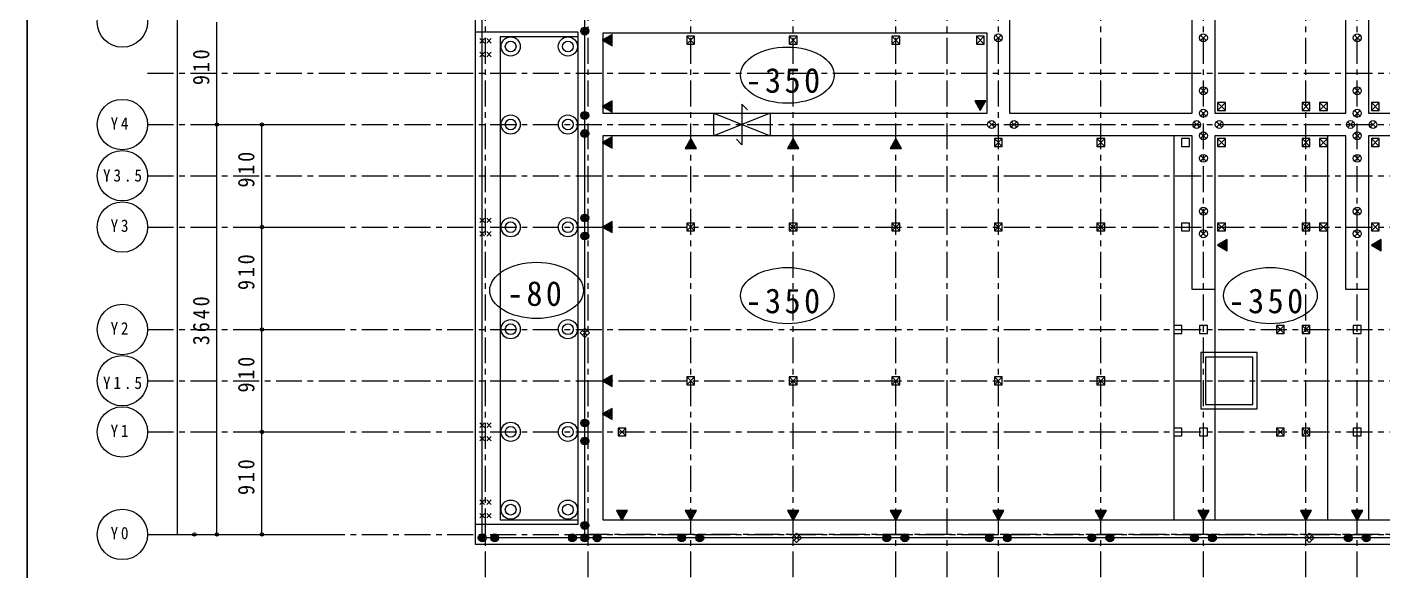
# Model space of a CAD drawing. Units: millimetres at full size, sheet at 1:50. Extents: x -17704 to 55037, y -1981 to 18549.
# Drawn here: x -17704 to -5672, y 6103 to 10931 of the extents above; entities that cross this region are included whole.
import ezdxf

# ---------------------------------------------------------------- set-up
doc = ezdxf.new("R2010")
doc.units = ezdxf.units.MM
doc.header["$LTSCALE"] = 50
doc.linetypes.add('USER2', pattern=[7.6, 4.6, -1, 1, -1])
for name, color, linetype, lineweight in [('0-1_画層21', 30, 'Continuous', 18), ('3-0', 7, 'Continuous', 5), ('3-5', 6, 'Continuous', 15), ('8-0', 9, 'Continuous', 18)]:
    doc.layers.add(name, color=color, linetype=linetype, lineweight=lineweight)
doc.layers.add('5-0', color=7, linetype='Continuous')
doc.styles.add('ＭＳ ゴシック', font='')
doc.styles.get('ＭＳ ゴシック').set_extended_font_data('MS Gothic')

msp = doc.modelspace()

# ---------------------------------------------------------------- linework, layer by layer
at = {"layer": '0-1_画層21'}
for p, q in [((-12754.83, 6396.24), (-12754.83, 14646.23)), ((-8984.83, 14486.23), (-8984.83, 10166.24)), ((-7364.84, 10166.24), (-7364.84, 11986.23)), ((-7164.84, 11986.23), (-7164.84, 10166.24)), ((-5999.84, 10166.24), (-5999.84, 11531.23)), ((-5799.84, 11531.23), (-5799.84, 10166.24)), ((-13724.83, 10886.24), (-13724.83, 11066.24)), ((-13724.83, 6516.24), (-13724.83, 10886.24)), ((-12814.83, 10886.24), (-13724.83, 10886.24)), ((-13504.83, 10846.24), (-13504.83, 6556.24)), ((-12814.83, 10846.24), (-13504.83, 10846.24)), ((-12814.83, 6516.24), (-12814.83, 10886.24)), ((-9184.83, 10876.24), (-12594.83, 10876.24)), ((-11109.83, 10166.24), (-11609.84, 9966.23)), ((-11109.83, 10166.24), (-11109.83, 9966.24)), ((-8984.83, 10166.24), (-7364.84, 10166.24)), ((-7164.84, 10166.24), (-5999.84, 10166.24)), ((-5799.84, 10166.24), (-4209.84, 10166.24)), ((-12594.83, 9966.24), (-12594.83, 6556.24)), ((-7364.84, 9966.24), (-12594.83, 9966.24)), ((-7524.84, 8601.24), (-7524.84, 9966.24)), ((-7364.84, 8601.24), (-7364.84, 9966.24)), ((-7164.84, 9966.24), (-7164.84, 8601.24)), ((-5999.84, 9966.24), (-7164.84, 9966.24)), ((-6159.84, 8601.24), (-6159.84, 9966.24)), ((-5999.84, 8601.24), (-5999.84, 9966.24)), ((-5799.84, 9966.24), (-5799.84, 8601.24)), ((-4209.84, 9966.24), (-5799.84, 9966.24)), ((-7524.84, 6556.24), (-7524.84, 8701.24)), ((-6159.84, 6556.24), (-6159.84, 8701.24)), ((-7164.84, 8601.24), (-7364.84, 8601.24)), ((-7164.84, 8601.24), (-7164.84, 6556.24)), ((-5799.84, 8601.24), (-5999.84, 8601.24)), ((-5799.84, 8601.24), (-5799.84, 6556.24)), ((-13504.83, 6556.24), (-12814.83, 6556.24)), ((-12594.83, 6556.24), (-2814.84, 6556.24)), ((-12594.83, 6336.24), (-13724.83, 6336.24)), ((6930.14, 6336.24), (-12814.83, 6336.24))]:
    msp.add_line(p, q, dxfattribs=at)
for points in [[(-12594.83, 10166.24), (-9184.83, 10166.24), (-9184.83, 10876.24)], [(-11609.83, 9966.24), (-11609.83, 10166.24), (-11109.83, 9966.23)], [(-13724.83, 6336.24), (-13724.83, 6516.24), (-12814.83, 6516.24)]]:
    msp.add_lwpolyline(points, dxfattribs=at)
at = {"layer": '3-0'}
for centre in [(-10957.41, 10504.81), (-13182.36, 8593.31), (-10957.41, 8546.96), (-6670.76, 8546.96)]:
    msp.add_ellipse(centre, major_axis=(416.1, 0), ratio=0.6, dxfattribs=at)
at = {"layer": '3-5'}
for centre, radius in [((-13412.35, 10759.41), 85.31), ((-12904.63, 10759.41), 85.31), ((-13412.35, 10759.41), 47.77), ((-12904.63, 10759.41), 47.77), ((-13412.35, 10066.37), 85.31), ((-13412.35, 10066.37), 47.77), ((-12904.63, 10066.37), 85.31), ((-12904.63, 10066.37), 47.77), ((-13412.35, 9154.48), 85.31), ((-13412.35, 9154.48), 47.77), ((-12904.63, 9154.48), 85.31), ((-12904.63, 9154.48), 47.77), ((-13412.35, 8248.57), 85.31), ((-12904.63, 8248.57), 85.31), ((-13412.35, 8248.57), 47.77), ((-12904.63, 8248.57), 47.77), ((-13412.35, 7338.08), 85.31), ((-13412.35, 7338.08), 47.77), ((-12904.63, 7338.08), 85.31), ((-12904.63, 7338.08), 47.77), ((-13412.35, 6646.81), 85.31), ((-13412.35, 6646.81), 47.77), ((-12904.63, 6646.81), 85.31), ((-12904.63, 6646.81), 47.77)]:
    msp.add_circle(centre, radius, dxfattribs=at)
at = {"layer": '5-0'}
msp.add_line((-17703.72, 18269.53), (-17703.72, -1981.01), dxfattribs=at)
at = {"layer": '8-0'}
for p, q in [((-16368.16, 6426.24), (-16368.16, 16891.23)), ((-16019.6, 10066.24), (-16019.6, 10976.24)), ((-13664.83, 6396.24), (-13664.83, 11006.24)), ((-13684.83, 10788.74), (-13644.83, 10828.74)), ((-13644.83, 10788.74), (-13684.83, 10828.74)), ((-13624.83, 10788.74), (-13584.83, 10828.74)), ((-13584.83, 10788.74), (-13624.83, 10828.74)), ((-12594.83, 10876.24), (-12594.83, 10166.24)), ((-12592.39, 10811.94), (-12572.07, 10832.26)), ((-12583.43, 10806.76), (-12538.61, 10851.58)), ((-12574.46, 10801.59), (-12513.23, 10862.82)), ((-12565.49, 10796.41), (-12513.23, 10848.68)), ((-12556.53, 10791.24), (-12513.23, 10834.54)), ((-11849.83, 10781.24), (-11779.83, 10851.24)), ((-11779.83, 10781.24), (-11849.83, 10851.24)), ((-10939.83, 10781.24), (-10869.83, 10851.24)), ((-10869.83, 10781.24), (-10939.83, 10851.24)), ((-10029.83, 10781.24), (-9959.83, 10851.24)), ((-9959.83, 10781.24), (-10029.83, 10851.24)), ((-9279.83, 10781.24), (-9209.83, 10851.24)), ((-9209.83, 10781.24), (-9279.83, 10851.24)), ((-9109.58, 10811.49), (-9060.09, 10860.98)), ((-9060.09, 10811.49), (-9109.58, 10860.98)), ((-7289.59, 10811.49), (-7240.09, 10860.98)), ((-7240.09, 10811.49), (-7289.59, 10860.98)), ((-5924.59, 10811.49), (-5875.09, 10860.98)), ((-5875.09, 10811.49), (-5924.59, 10860.98)), ((-13684.83, 10668.74), (-13644.83, 10708.74)), ((-13644.83, 10668.74), (-13684.83, 10708.74)), ((-13624.83, 10668.74), (-13584.83, 10708.74)), ((-13584.83, 10668.74), (-13624.83, 10708.74)), ((-12547.56, 10786.06), (-12513.23, 10820.39)), ((-12538.6, 10780.88), (-12513.23, 10806.25)), ((-12529.63, 10775.71), (-12513.23, 10792.11)), ((-12520.67, 10770.53), (-12513.23, 10777.97)), ((-7289.59, 10341.49), (-7240.09, 10390.98)), ((-7240.09, 10341.49), (-7289.59, 10390.98)), ((-5924.59, 10341.49), (-5875.09, 10390.98)), ((-5875.09, 10341.49), (-5924.59, 10390.98)), ((-12592.39, 10221.94), (-12572.07, 10242.26)), ((-12583.43, 10216.77), (-12538.61, 10261.58)), ((-12574.46, 10211.59), (-12513.23, 10272.82)), ((-12565.49, 10206.41), (-12513.23, 10258.68)), ((-12556.53, 10201.24), (-12513.23, 10244.54)), ((-12547.56, 10196.06), (-12513.23, 10230.4)), ((-11359.83, 10246.24), (-11359.83, 9886.24)), ((-11359.83, 10246.24), (-11309.83, 10196.24)), ((-9290.54, 10270.4), (-9283.1, 10277.84)), ((-9285.36, 10261.43), (-9268.96, 10277.84)), ((-9280.19, 10252.47), (-9254.82, 10277.84)), ((-9275.01, 10243.5), (-9240.68, 10277.84)), ((-9269.83, 10234.54), (-9226.53, 10277.84)), ((-9264.66, 10225.57), (-9212.39, 10277.84)), ((-9259.48, 10216.61), (-9198.25, 10277.84)), ((-9254.31, 10207.64), (-9209.49, 10252.46)), ((-7139.84, 10191.24), (-7069.84, 10261.24)), ((-7069.84, 10191.24), (-7139.84, 10261.24)), ((-6389.84, 10191.24), (-6319.84, 10261.24)), ((-6319.84, 10191.24), (-6389.84, 10261.24)), ((-6234.84, 10191.24), (-6164.84, 10261.24)), ((-6164.84, 10191.24), (-6234.84, 10261.24)), ((-5774.84, 10191.24), (-5704.84, 10261.24)), ((-5704.84, 10191.24), (-5774.84, 10261.24)), ((-12538.6, 10190.88), (-12513.23, 10216.25)), ((-12529.63, 10185.71), (-12513.23, 10202.11)), ((-12520.67, 10180.53), (-12513.23, 10187.97)), ((-11609.83, 10166.24), (-11109.83, 10166.24)), ((-9249.13, 10198.67), (-9228.81, 10219)), ((-7289.59, 10141.49), (-7240.09, 10190.99)), ((-7240.09, 10141.49), (-7289.59, 10190.99)), ((-5924.59, 10141.49), (-5875.09, 10190.99)), ((-5875.09, 10141.49), (-5924.59, 10190.99)), ((-16234.83, 10066.24), (-15034.83, 10066.24)), ((-16234.83, 10066.24), (-15034.83, 10066.24)), ((-16019.6, 6426.24), (-16019.6, 10066.24)), ((-15834.83, 10066.24), (-15034.83, 10066.24)), ((-15619.6, 9156.24), (-15619.6, 10066.24)), ((-9169.58, 10041.49), (-9120.09, 10090.99)), ((-9120.09, 10041.49), (-9169.58, 10090.99)), ((-8969.58, 10041.49), (-8920.09, 10090.99)), ((-8920.09, 10041.49), (-8969.58, 10090.99)), ((-7349.59, 10041.49), (-7300.09, 10090.99)), ((-7300.09, 10041.49), (-7349.59, 10090.99)), ((-7289.59, 9941.49), (-7240.09, 9990.99)), ((-7240.09, 9941.49), (-7289.59, 9990.99)), ((-7149.59, 10041.49), (-7100.09, 10090.99)), ((-7100.09, 10041.49), (-7149.59, 10090.99)), ((-5984.59, 10041.49), (-5935.09, 10090.99)), ((-5935.09, 10041.49), (-5984.59, 10090.99)), ((-5924.59, 9941.49), (-5875.09, 9990.99)), ((-5875.09, 9941.49), (-5924.59, 9990.99)), ((-5784.59, 10041.49), (-5735.09, 10090.99)), ((-5735.09, 10041.49), (-5784.59, 10090.99)), ((-12592.39, 9901.94), (-12572.07, 9922.26)), ((-12583.43, 9896.77), (-12538.61, 9941.58)), ((-12574.46, 9891.59), (-12513.23, 9952.82)), ((-12565.49, 9886.41), (-12513.23, 9938.68)), ((-12556.53, 9881.24), (-12513.23, 9924.54)), ((-12547.56, 9876.06), (-12513.23, 9910.4)), ((-12538.6, 9870.88), (-12513.23, 9896.25)), ((-12529.63, 9865.71), (-12513.23, 9882.11)), ((-12520.67, 9860.53), (-12513.23, 9867.97)), ((-11861.42, 9854.63), (-11800.18, 9915.87)), ((-11850.18, 9880.02), (-11805.36, 9924.83)), ((-11847.27, 9854.63), (-11795.01, 9906.9)), ((-11833.13, 9854.63), (-11789.83, 9897.94)), ((-11830.86, 9913.48), (-11810.54, 9933.8)), ((-11818.99, 9854.63), (-11784.65, 9888.97)), ((-11804.85, 9854.63), (-11779.48, 9880)), ((-11790.71, 9854.63), (-11774.3, 9871.04)), ((-11109.83, 9966.24), (-11609.83, 9966.24)), ((-11359.83, 9886.24), (-11409.83, 9936.24)), ((-10951.42, 9854.63), (-10890.18, 9915.87)), ((-10940.18, 9880.02), (-10895.36, 9924.83)), ((-10937.28, 9854.63), (-10885.01, 9906.9)), ((-10923.13, 9854.63), (-10879.83, 9897.94)), ((-10920.86, 9913.48), (-10900.54, 9933.8)), ((-10908.99, 9854.63), (-10874.66, 9888.97)), ((-10894.85, 9854.63), (-10869.48, 9880)), ((-10880.71, 9854.63), (-10864.3, 9871.04)), ((-10041.42, 9854.63), (-9980.19, 9915.87)), ((-10030.18, 9880.02), (-9985.36, 9924.83)), ((-10027.28, 9854.63), (-9975.01, 9906.9)), ((-10013.13, 9854.63), (-9969.83, 9897.94)), ((-10010.86, 9913.48), (-9990.54, 9933.8)), ((-9998.99, 9854.63), (-9964.66, 9888.97)), ((-9984.85, 9854.63), (-9959.48, 9880)), ((-9970.71, 9854.63), (-9954.3, 9871.04)), ((-9119.83, 9871.24), (-9049.83, 9941.24)), ((-9049.83, 9871.24), (-9119.83, 9941.24)), ((-8209.84, 9871.24), (-8139.84, 9941.24)), ((-8139.84, 9871.24), (-8209.84, 9941.24)), ((-7139.84, 9871.24), (-7069.84, 9941.24)), ((-7069.84, 9871.24), (-7139.84, 9941.24)), ((-6389.84, 9871.24), (-6319.84, 9941.24)), ((-6319.84, 9871.24), (-6389.84, 9941.24)), ((-6234.84, 9871.24), (-6164.84, 9941.24)), ((-6164.84, 9871.24), (-6234.84, 9941.24)), ((-5774.84, 9871.24), (-5704.84, 9941.24)), ((-5704.84, 9871.24), (-5774.84, 9941.24)), ((-11776.56, 9854.63), (-11769.13, 9862.07)), ((-10866.56, 9854.63), (-10859.13, 9862.07)), ((-9956.57, 9854.63), (-9949.13, 9862.07)), ((-7289.59, 9741.49), (-7240.09, 9790.99)), ((-7240.09, 9741.49), (-7289.59, 9790.99)), ((-5924.59, 9741.49), (-5875.09, 9790.99)), ((-5875.09, 9741.49), (-5924.59, 9790.99)), ((-7289.59, 9271.49), (-7240.09, 9320.99)), ((-7240.09, 9271.49), (-7289.59, 9320.99)), ((-5924.59, 9271.49), (-5875.09, 9320.99)), ((-5875.09, 9271.49), (-5924.59, 9320.99)), ((-15834.83, 9156.24), (-15034.83, 9156.24)), ((-15834.83, 9156.24), (-15034.83, 9156.24)), ((-15619.6, 8246.24), (-15619.6, 9156.24)), ((-13684.83, 9196.24), (-13644.83, 9236.24)), ((-13644.83, 9196.24), (-13684.83, 9236.24)), ((-13624.83, 9196.24), (-13584.83, 9236.24)), ((-13584.83, 9196.24), (-13624.83, 9236.24)), ((-12592.39, 9151.94), (-12572.07, 9172.27)), ((-12583.43, 9146.77), (-12538.61, 9191.58)), ((-12574.46, 9141.59), (-12513.23, 9202.82)), ((-12565.49, 9136.41), (-12513.23, 9188.68)), ((-12556.53, 9131.24), (-12513.23, 9174.54)), ((-12547.56, 9126.06), (-12513.23, 9160.4)), ((-12538.6, 9120.89), (-12513.23, 9146.25)), ((-11849.83, 9121.24), (-11779.83, 9191.24)), ((-11779.83, 9121.24), (-11849.83, 9191.24)), ((-10939.83, 9121.24), (-10869.83, 9191.24)), ((-10869.83, 9121.24), (-10939.83, 9191.24)), ((-10029.83, 9121.24), (-9959.83, 9191.24)), ((-9959.83, 9121.24), (-10029.83, 9191.24)), ((-9119.83, 9121.24), (-9049.83, 9191.24)), ((-9049.83, 9121.24), (-9119.83, 9191.24)), ((-8209.84, 9121.24), (-8139.84, 9191.24)), ((-8139.84, 9121.24), (-8209.84, 9191.24)), ((-7139.84, 9121.24), (-7069.84, 9191.24)), ((-7069.84, 9121.24), (-7139.84, 9191.24)), ((-6389.84, 9121.24), (-6319.84, 9191.24)), ((-6319.84, 9121.24), (-6389.84, 9191.24)), ((-6234.84, 9121.24), (-6164.84, 9191.24)), ((-6164.84, 9121.24), (-6234.84, 9191.24)), ((-5774.84, 9121.24), (-5704.84, 9191.24)), ((-5704.84, 9121.24), (-5774.84, 9191.24)), ((-13684.83, 9076.24), (-13644.83, 9116.24)), ((-13644.83, 9076.24), (-13684.83, 9116.24)), ((-13624.83, 9076.24), (-13584.83, 9116.24)), ((-13584.83, 9076.24), (-13624.83, 9116.24)), ((-12529.63, 9115.71), (-12513.23, 9132.11)), ((-12520.67, 9110.53), (-12513.23, 9117.97)), ((-7289.59, 9071.49), (-7240.09, 9120.99)), ((-7240.09, 9071.49), (-7289.59, 9120.99)), ((-7123.43, 8986.77), (-7078.62, 9031.58)), ((-7114.47, 8981.59), (-7053.23, 9042.82)), ((-7105.5, 8976.41), (-7053.23, 9028.68)), ((-5924.59, 9071.49), (-5875.09, 9120.99)), ((-5875.09, 9071.49), (-5924.59, 9120.99)), ((-5758.43, 8986.77), (-5713.62, 9031.58)), ((-5749.47, 8981.59), (-5688.24, 9042.82)), ((-5740.5, 8976.41), (-5688.24, 9028.68)), ((-7132.4, 8991.94), (-7112.08, 9012.27)), ((-7096.54, 8971.24), (-7053.23, 9014.54)), ((-7087.57, 8966.06), (-7053.23, 9000.4)), ((-7078.6, 8960.89), (-7053.23, 8986.26)), ((-7069.64, 8955.71), (-7053.23, 8972.11)), ((-7060.67, 8950.53), (-7053.23, 8957.97)), ((-5767.4, 8991.94), (-5747.08, 9012.27)), ((-5731.54, 8971.24), (-5688.24, 9014.54)), ((-5722.57, 8966.06), (-5688.24, 9000.4)), ((-5713.61, 8960.89), (-5688.24, 8986.26)), ((-5704.64, 8955.71), (-5688.24, 8972.11)), ((-5695.67, 8950.53), (-5688.24, 8957.97)), ((-15834.83, 8246.24), (-15034.83, 8246.24)), ((-15834.83, 8246.24), (-15034.83, 8246.24)), ((-15619.6, 7336.24), (-15619.6, 8246.24)), ((-12797.04, 8216.45), (-12755.04, 8258.45)), ((-12755.04, 8174.03), (-12797.04, 8216.03)), ((-12775.83, 8195.24), (-12733.83, 8237.24)), ((-12733.83, 8195.24), (-12775.83, 8237.24)), ((-12712.62, 8216.45), (-12754.62, 8258.45)), ((-12754.62, 8174.03), (-12712.62, 8216.03)), ((-6617.34, 8211.24), (-6547.34, 8281.24)), ((-6547.34, 8211.24), (-6617.34, 8281.24)), ((-6389.84, 8211.24), (-6319.84, 8281.24)), ((-6319.84, 8211.24), (-6389.84, 8281.24)), ((-12583.43, 7781.77), (-12538.61, 7826.59)), ((-12574.46, 7776.59), (-12513.23, 7837.83)), ((-12565.49, 7771.42), (-12513.23, 7823.68)), ((-11849.83, 7756.24), (-11779.83, 7826.24)), ((-11779.83, 7756.24), (-11849.83, 7826.24)), ((-10939.83, 7756.24), (-10869.83, 7826.24)), ((-10869.83, 7756.24), (-10939.83, 7826.24)), ((-10029.83, 7756.24), (-9959.83, 7826.24)), ((-9959.83, 7756.24), (-10029.83, 7826.24)), ((-9119.83, 7756.24), (-9049.83, 7826.24)), ((-9049.83, 7756.24), (-9119.83, 7826.24)), ((-8209.84, 7756.24), (-8139.84, 7826.24)), ((-8139.84, 7756.24), (-8209.84, 7826.24)), ((-12592.39, 7786.95), (-12572.07, 7807.27)), ((-12556.53, 7766.24), (-12513.23, 7809.54)), ((-12547.56, 7761.06), (-12513.23, 7795.4)), ((-12538.6, 7755.89), (-12513.23, 7781.26)), ((-12529.63, 7750.71), (-12513.23, 7767.11)), ((-12520.67, 7745.53), (-12513.23, 7752.97)), ((-12592.39, 7491.95), (-12572.07, 7512.27)), ((-12583.43, 7486.77), (-12538.61, 7531.59)), ((-12574.46, 7481.59), (-12513.23, 7542.83)), ((-12565.49, 7476.42), (-12513.23, 7528.68)), ((-12556.53, 7471.24), (-12513.23, 7514.54)), ((-12547.56, 7466.06), (-12513.23, 7500.4)), ((-12538.6, 7460.89), (-12513.23, 7486.26)), ((-12529.63, 7455.71), (-12513.23, 7472.11)), ((-13684.83, 7376.24), (-13644.83, 7416.24)), ((-13644.83, 7376.24), (-13684.83, 7416.24)), ((-13624.83, 7376.24), (-13584.83, 7416.24)), ((-13584.83, 7376.24), (-13624.83, 7416.24)), ((-12520.67, 7450.53), (-12513.23, 7457.97)), ((-12459.83, 7301.24), (-12389.83, 7371.24)), ((-12389.83, 7301.24), (-12459.83, 7371.24)), ((-6617.34, 7301.24), (-6547.34, 7371.24)), ((-6547.34, 7301.24), (-6617.34, 7371.24)), ((-6389.84, 7301.24), (-6319.84, 7371.24)), ((-6319.84, 7301.24), (-6389.84, 7371.24)), ((-15834.83, 7336.24), (-15034.83, 7336.24)), ((-15834.83, 7336.24), (-15034.83, 7336.24)), ((-15619.6, 6426.24), (-15619.6, 7336.24)), ((-13684.83, 7256.24), (-13644.83, 7296.24)), ((-13644.83, 7256.24), (-13684.83, 7296.24)), ((-13624.83, 7256.24), (-13584.83, 7296.24)), ((-13584.83, 7256.24), (-13624.83, 7296.24)), ((-13684.83, 6693.74), (-13644.83, 6733.74)), ((-13644.83, 6693.74), (-13684.83, 6733.74)), ((-13624.83, 6693.74), (-13584.83, 6733.74)), ((-13584.83, 6693.74), (-13624.83, 6733.74)), ((-12470.54, 6630.41), (-12463.1, 6637.84)), ((-12465.36, 6621.44), (-12448.96, 6637.84)), ((-12460.18, 6612.47), (-12434.81, 6637.84)), ((-12455.01, 6603.51), (-12420.67, 6637.84)), ((-12449.83, 6594.54), (-12406.53, 6637.84)), ((-12444.65, 6585.58), (-12392.39, 6637.84)), ((-12439.48, 6576.61), (-12378.24, 6637.84)), ((-11860.54, 6630.41), (-11853.1, 6637.84)), ((-11855.36, 6621.44), (-11838.96, 6637.84)), ((-11850.18, 6612.47), (-11824.81, 6637.84)), ((-11845.01, 6603.51), (-11810.67, 6637.84)), ((-11839.83, 6594.54), (-11796.53, 6637.84)), ((-11834.65, 6585.58), (-11782.39, 6637.84)), ((-11829.48, 6576.61), (-11768.25, 6637.84)), ((-10950.54, 6630.41), (-10943.1, 6637.84)), ((-10945.36, 6621.44), (-10928.96, 6637.84)), ((-10940.18, 6612.47), (-10914.82, 6637.84)), ((-10935.01, 6603.51), (-10900.67, 6637.84)), ((-10929.83, 6594.54), (-10886.53, 6637.84)), ((-10924.66, 6585.58), (-10872.39, 6637.84)), ((-10919.48, 6576.61), (-10858.25, 6637.84)), ((-10040.54, 6630.41), (-10033.1, 6637.84)), ((-10035.36, 6621.44), (-10018.96, 6637.84)), ((-10030.19, 6612.47), (-10004.82, 6637.84)), ((-10025.01, 6603.51), (-9990.67, 6637.84)), ((-10019.83, 6594.54), (-9976.53, 6637.84)), ((-10014.66, 6585.58), (-9962.39, 6637.84)), ((-10009.48, 6576.61), (-9948.25, 6637.84)), ((-9130.54, 6630.41), (-9123.1, 6637.84)), ((-9125.36, 6621.44), (-9108.96, 6637.84)), ((-9120.19, 6612.47), (-9094.82, 6637.84)), ((-9115.01, 6603.51), (-9080.68, 6637.84)), ((-9109.83, 6594.54), (-9066.53, 6637.84)), ((-9104.66, 6585.58), (-9052.39, 6637.84)), ((-9099.48, 6576.61), (-9038.25, 6637.84)), ((-8220.54, 6630.41), (-8213.1, 6637.84)), ((-8215.36, 6621.44), (-8198.96, 6637.84)), ((-8210.19, 6612.47), (-8184.82, 6637.84)), ((-8205.01, 6603.51), (-8170.68, 6637.84)), ((-8199.84, 6594.54), (-8156.53, 6637.84)), ((-8194.66, 6585.58), (-8142.39, 6637.84)), ((-8189.48, 6576.61), (-8128.25, 6637.84)), ((-7310.54, 6630.41), (-7303.1, 6637.84)), ((-7305.37, 6621.44), (-7288.96, 6637.84)), ((-7300.19, 6612.47), (-7274.82, 6637.84)), ((-7295.01, 6603.51), (-7260.68, 6637.84)), ((-7289.84, 6594.54), (-7246.54, 6637.84)), ((-7284.66, 6585.58), (-7232.39, 6637.84)), ((-7279.48, 6576.61), (-7218.25, 6637.84)), ((-6400.54, 6630.41), (-6393.11, 6637.84)), ((-6395.37, 6621.44), (-6378.96, 6637.84)), ((-6390.19, 6612.47), (-6364.82, 6637.84)), ((-6385.01, 6603.51), (-6350.68, 6637.84)), ((-6379.84, 6594.54), (-6336.54, 6637.84)), ((-6374.66, 6585.58), (-6322.39, 6637.84)), ((-6369.49, 6576.61), (-6308.25, 6637.84)), ((-5945.54, 6630.41), (-5938.11, 6637.84)), ((-5940.37, 6621.44), (-5923.96, 6637.84)), ((-5935.19, 6612.47), (-5909.82, 6637.84)), ((-5930.01, 6603.51), (-5895.68, 6637.84)), ((-5924.84, 6594.54), (-5881.54, 6637.84)), ((-5919.66, 6585.58), (-5867.4, 6637.84)), ((-5914.49, 6576.61), (-5853.25, 6637.84)), ((-13684.83, 6573.74), (-13644.83, 6613.74)), ((-13644.83, 6573.74), (-13684.83, 6613.74)), ((-13624.83, 6573.74), (-13584.83, 6613.74)), ((-13584.83, 6573.74), (-13624.83, 6613.74)), ((-12434.3, 6567.65), (-12389.48, 6612.46)), ((-12429.12, 6558.68), (-12408.8, 6579)), ((-11824.3, 6567.65), (-11779.49, 6612.46)), ((-11819.13, 6558.68), (-11798.8, 6579)), ((-10914.3, 6567.65), (-10869.49, 6612.46)), ((-10909.13, 6558.68), (-10888.8, 6579)), ((-10004.3, 6567.65), (-9959.49, 6612.46)), ((-9999.13, 6558.68), (-9978.81, 6579)), ((-9094.31, 6567.65), (-9049.49, 6612.46)), ((-9089.13, 6558.68), (-9068.81, 6579)), ((-8184.31, 6567.65), (-8139.49, 6612.46)), ((-8179.13, 6558.68), (-8158.81, 6579)), ((-7274.31, 6567.65), (-7229.49, 6612.46)), ((-7269.13, 6558.68), (-7248.81, 6579)), ((-6364.31, 6567.65), (-6319.49, 6612.46)), ((-6359.13, 6558.68), (-6338.81, 6579)), ((-5909.31, 6567.65), (-5864.49, 6612.46)), ((-5904.13, 6558.68), (-5883.81, 6579)), ((-16434.82, 6426.24), (-15034.83, 6426.24)), ((-16234.83, 6426.24), (-15034.83, 6426.24)), ((-15834.83, 6426.24), (-15034.83, 6426.24)), ((-10917.05, 6396.45), (-10875.05, 6438.45)), ((-10875.05, 6354.03), (-10917.05, 6396.03)), ((-10895.83, 6375.24), (-10853.83, 6417.24)), ((-10853.83, 6375.24), (-10895.83, 6417.24)), ((-10832.62, 6396.45), (-10874.62, 6438.45)), ((-10874.62, 6354.03), (-10832.62, 6396.03)), ((-6367.05, 6396.45), (-6325.05, 6438.45)), ((-6325.05, 6354.03), (-6367.05, 6396.03)), ((-6345.84, 6375.24), (-6303.84, 6417.24)), ((-6303.84, 6375.24), (-6345.84, 6417.24)), ((-6282.62, 6396.45), (-6324.62, 6438.45)), ((-6324.62, 6354.03), (-6282.62, 6396.03))]:
    msp.add_line(p, q, dxfattribs=at)
at = {"layer": '8-0', "linetype": 'USER2'}
for p, q in [((-13634.83, 4146.29), (-13634.83, 16943.73)), ((-12724.83, 4146.29), (-12724.83, 16943.73)), ((-11814.83, 4146.29), (-11814.83, 16943.73)), ((-10904.83, 4146.29), (-10904.83, 16943.73)), ((-9994.83, 4146.29), (-9994.83, 16943.73)), ((-9539.83, 4146.29), (-9539.83, 16943.73)), ((-9084.83, 4146.29), (-9084.83, 16943.73)), ((-8174.84, 4146.29), (-8174.84, 16943.73)), ((-7264.84, 4146.29), (-7264.84, 16943.73)), ((-6354.84, 4146.29), (-6354.84, 16943.73)), ((-5899.84, 4146.29), (-5899.84, 16943.73)), ((-16634.82, 10521.24), (7840.14, 10521.24)), ((-16634.82, 10066.24), (7840.14, 10066.24)), ((-16634.82, 9611.24), (7840.14, 9611.24)), ((-16634.82, 9156.24), (7840.14, 9156.24)), ((-16634.82, 8246.24), (7840.14, 8246.24)), ((-16634.82, 7791.24), (7840.14, 7791.24)), ((-16634.82, 7336.24), (7840.14, 7336.24)), ((-16634.82, 6426.24), (7840.14, 6426.24))]:
    msp.add_line(p, q, dxfattribs=at)
msp.add_lwpolyline([(-12724.83, 14616.23), (-6354.84, 14616.23), (-6354.84, 16436.23), (-4079.84, 16436.23), (-4079.84, 10066.24), (-1349.84, 10066.24), (-1349.84, 16891.23), (3655.15, 16891.23), (3655.15, 15526.23), (5475.15, 15526.23), (5475.15, 12341.23), (4565.15, 12341.23), (4565.15, 9156.24), (6840.14, 9156.24), (6840.14, 6426.24), (-12724.83, 6426.24)], close=True, dxfattribs=at)
at = {"layer": '8-0'}
for points in [[(-12599.83, 10816.24), (-12513.23, 10766.24), (-12513.23, 10866.24)], [(-11849.83, 10781.24), (-11779.83, 10781.24), (-11779.83, 10851.24), (-11849.83, 10851.24)], [(-10939.83, 10781.24), (-10869.83, 10781.24), (-10869.83, 10851.24), (-10939.83, 10851.24)], [(-10029.83, 10781.24), (-9959.83, 10781.24), (-9959.83, 10851.24), (-10029.83, 10851.24)], [(-9279.83, 10781.24), (-9209.83, 10781.24), (-9209.83, 10851.24), (-9279.83, 10851.24)], [(-12599.83, 10226.24), (-12513.23, 10176.24), (-12513.23, 10276.24)], [(-9244.83, 10191.24), (-9194.83, 10277.84), (-9294.83, 10277.84)], [(-7139.84, 10191.24), (-7069.84, 10191.24), (-7069.84, 10261.24), (-7139.84, 10261.24)], [(-6389.84, 10191.24), (-6319.84, 10191.24), (-6319.84, 10261.24), (-6389.84, 10261.24)], [(-6234.84, 10191.24), (-6164.84, 10191.24), (-6164.84, 10261.24), (-6234.84, 10261.24)], [(-5774.84, 10191.24), (-5704.84, 10191.24), (-5704.84, 10261.24), (-5774.84, 10261.24)], [(-12599.83, 9906.24), (-12513.23, 9856.24), (-12513.23, 9956.24)], [(-11814.83, 9941.24), (-11864.83, 9854.63), (-11764.83, 9854.63)], [(-10904.83, 9941.24), (-10954.83, 9854.63), (-10854.83, 9854.63)], [(-9994.83, 9941.24), (-10044.83, 9854.63), (-9944.83, 9854.63)], [(-9119.83, 9871.24), (-9049.83, 9871.24), (-9049.83, 9941.24), (-9119.83, 9941.24)], [(-8209.84, 9871.24), (-8139.84, 9871.24), (-8139.84, 9941.24), (-8209.84, 9941.24)], [(-7459.84, 9871.24), (-7389.84, 9871.24), (-7389.84, 9941.24), (-7459.84, 9941.24)], [(-7139.84, 9871.24), (-7069.84, 9871.24), (-7069.84, 9941.24), (-7139.84, 9941.24)], [(-6389.84, 9871.24), (-6319.84, 9871.24), (-6319.84, 9941.24), (-6389.84, 9941.24)], [(-6234.84, 9871.24), (-6164.84, 9871.24), (-6164.84, 9941.24), (-6234.84, 9941.24)], [(-5774.84, 9871.24), (-5704.84, 9871.24), (-5704.84, 9941.24), (-5774.84, 9941.24)], [(-12599.83, 9156.24), (-12513.23, 9106.24), (-12513.23, 9206.24)], [(-11849.83, 9121.24), (-11779.83, 9121.24), (-11779.83, 9191.24), (-11849.83, 9191.24)], [(-10939.83, 9121.24), (-10869.83, 9121.24), (-10869.83, 9191.24), (-10939.83, 9191.24)], [(-10029.83, 9121.24), (-9959.83, 9121.24), (-9959.83, 9191.24), (-10029.83, 9191.24)], [(-9119.83, 9121.24), (-9049.83, 9121.24), (-9049.83, 9191.24), (-9119.83, 9191.24)], [(-8209.84, 9121.24), (-8139.84, 9121.24), (-8139.84, 9191.24), (-8209.84, 9191.24)], [(-7459.84, 9121.24), (-7389.84, 9121.24), (-7389.84, 9191.24), (-7459.84, 9191.24)], [(-7139.84, 9121.24), (-7069.84, 9121.24), (-7069.84, 9191.24), (-7139.84, 9191.24)], [(-6389.84, 9121.24), (-6319.84, 9121.24), (-6319.84, 9191.24), (-6389.84, 9191.24)], [(-6234.84, 9121.24), (-6164.84, 9121.24), (-6164.84, 9191.24), (-6234.84, 9191.24)], [(-5774.84, 9121.24), (-5704.84, 9121.24), (-5704.84, 9191.24), (-5774.84, 9191.24)], [(-7139.84, 8996.24), (-7053.23, 8946.24), (-7053.23, 9046.24)], [(-5774.84, 8996.24), (-5688.24, 8946.24), (-5688.24, 9046.24)], [(-7527.34, 8211.24), (-7457.34, 8211.24), (-7457.34, 8281.24), (-7527.34, 8281.24)], [(-7299.84, 8211.24), (-7229.84, 8211.24), (-7229.84, 8281.24), (-7299.84, 8281.24)], [(-6617.34, 8211.24), (-6547.34, 8211.24), (-6547.34, 8281.24), (-6617.34, 8281.24)], [(-6389.84, 8211.24), (-6319.84, 8211.24), (-6319.84, 8281.24), (-6389.84, 8281.24)], [(-5934.84, 8211.24), (-5864.84, 8211.24), (-5864.84, 8281.24), (-5934.84, 8281.24)], [(-6787.84, 8041.24), (-7287.84, 8041.24), (-7287.84, 7541.24), (-6787.84, 7541.24)], [(-6827.84, 8001.24), (-7247.84, 8001.24), (-7247.84, 7581.24), (-6827.84, 7581.24)], [(-12599.83, 7791.24), (-12513.23, 7741.24), (-12513.23, 7841.24)], [(-11849.83, 7756.24), (-11779.83, 7756.24), (-11779.83, 7826.24), (-11849.83, 7826.24)], [(-10939.83, 7756.24), (-10869.83, 7756.24), (-10869.83, 7826.24), (-10939.83, 7826.24)], [(-10029.83, 7756.24), (-9959.83, 7756.24), (-9959.83, 7826.24), (-10029.83, 7826.24)], [(-9119.83, 7756.24), (-9049.83, 7756.24), (-9049.83, 7826.24), (-9119.83, 7826.24)], [(-8209.84, 7756.24), (-8139.84, 7756.24), (-8139.84, 7826.24), (-8209.84, 7826.24)], [(-12599.83, 7496.24), (-12513.23, 7446.24), (-12513.23, 7546.24)], [(-12459.83, 7301.24), (-12389.83, 7301.24), (-12389.83, 7371.24), (-12459.83, 7371.24)], [(-7527.34, 7301.24), (-7457.34, 7301.24), (-7457.34, 7371.24), (-7527.34, 7371.24)], [(-7299.84, 7301.24), (-7229.84, 7301.24), (-7229.84, 7371.24), (-7299.84, 7371.24)], [(-6617.34, 7301.24), (-6547.34, 7301.24), (-6547.34, 7371.24), (-6617.34, 7371.24)], [(-6389.84, 7301.24), (-6319.84, 7301.24), (-6319.84, 7371.24), (-6389.84, 7371.24)], [(-5934.84, 7301.24), (-5864.84, 7301.24), (-5864.84, 7371.24), (-5934.84, 7371.24)], [(-12424.83, 6551.24), (-12374.83, 6637.84), (-12474.83, 6637.84)], [(-11814.83, 6551.24), (-11764.83, 6637.84), (-11864.83, 6637.84)], [(-10904.83, 6551.24), (-10854.83, 6637.84), (-10954.83, 6637.84)], [(-9994.83, 6551.24), (-9944.83, 6637.84), (-10044.83, 6637.84)], [(-9084.83, 6551.24), (-9034.83, 6637.84), (-9134.83, 6637.84)], [(-8174.84, 6551.24), (-8124.84, 6637.84), (-8224.84, 6637.84)], [(-7264.84, 6551.24), (-7214.84, 6637.84), (-7314.84, 6637.84)], [(-6354.84, 6551.24), (-6304.84, 6637.84), (-6404.84, 6637.84)], [(-5899.84, 6551.24), (-5849.84, 6637.84), (-5949.84, 6637.84)]]:
    msp.add_lwpolyline(points, close=True, dxfattribs=at)
msp.add_lwpolyline([(6870.14, 9186.24), (6870.14, 6396.24), (-12754.83, 6396.24), (-13664.83, 6396.24)], dxfattribs=at)
for centre, radius in [((-16858.43, 10976.24), 223.61), ((-12754.83, 10896.24), 35), ((-12754.83, 10896.24), 25), ((-12754.83, 10896.24), 15), ((-12754.83, 10896.24), 5), ((-9084.83, 10836.24), 35), ((-7264.84, 10836.24), 35), ((-5899.84, 10836.24), 35), ((-7264.84, 10366.24), 35), ((-5899.84, 10366.24), 35), ((-16858.43, 10066.24), 223.61), ((-12754.83, 10146.24), 35), ((-12754.83, 10146.24), 25), ((-12754.83, 10146.24), 15), ((-12754.83, 10146.24), 5), ((-7264.84, 10166.24), 35), ((-5899.84, 10166.24), 35), ((-16019.6, 10066.24), 15), ((-16019.6, 10066.24), 15), ((-15619.6, 10066.24), 15), ((-12754.83, 9986.24), 35), ((-12754.83, 9986.24), 25), ((-12754.83, 9986.24), 15), ((-12754.83, 9986.24), 5), ((-9144.83, 10066.24), 35), ((-8944.83, 10066.24), 35), ((-7324.84, 10066.24), 35), ((-7264.84, 9966.24), 35), ((-7124.84, 10066.24), 35), ((-5959.84, 10066.24), 35), ((-5899.84, 9966.24), 35), ((-5759.84, 10066.24), 35), ((-16858.43, 9611.24), 223.61), ((-7264.84, 9766.24), 35), ((-5899.84, 9766.24), 35), ((-16858.43, 9156.24), 223.61), ((-12754.83, 9236.24), 35), ((-7264.84, 9296.24), 35), ((-5899.84, 9296.24), 35), ((-15619.6, 9156.24), 15), ((-15619.6, 9156.24), 15), ((-12754.83, 9236.24), 25), ((-12754.83, 9236.24), 15), ((-12754.83, 9236.24), 5), ((-12754.83, 9076.24), 35), ((-12754.83, 9076.24), 25), ((-12754.83, 9076.24), 15), ((-12754.83, 9076.24), 5), ((-7264.84, 9096.24), 35), ((-5899.84, 9096.24), 35), ((-16858.43, 8246.24), 223.61), ((-15619.6, 8246.24), 15), ((-15619.6, 8246.24), 15), ((-16858.43, 7791.24), 223.61), ((-16858.43, 7336.24), 223.61), ((-15619.6, 7336.24), 15), ((-15619.6, 7336.24), 15), ((-12754.83, 7416.24), 35), ((-12754.83, 7416.24), 25), ((-12754.83, 7416.24), 15), ((-12754.83, 7416.24), 5), ((-12754.83, 7256.24), 35), ((-12754.83, 7256.24), 25), ((-12754.83, 7256.24), 15), ((-12754.83, 7256.24), 5), ((-16858.43, 6426.24), 223.61), ((-12754.83, 6506.24), 35), ((-12754.83, 6506.24), 25), ((-12754.83, 6506.24), 15), ((-12754.83, 6506.24), 5), ((-16219.6, 6426.24), 15), ((-16019.6, 6426.24), 15), ((-15619.6, 6426.24), 15), ((-13664.83, 6396.24), 35), ((-13664.83, 6396.24), 25), ((-13664.83, 6396.24), 15), ((-13664.83, 6396.24), 5), ((-13554.83, 6396.24), 35), ((-13554.83, 6396.24), 25), ((-13554.83, 6396.24), 15), ((-13554.83, 6396.24), 5), ((-12864.83, 6396.24), 35), ((-12864.83, 6396.24), 25), ((-12864.83, 6396.24), 15), ((-12864.83, 6396.24), 5), ((-12754.83, 6396.24), 35), ((-12754.83, 6396.24), 25), ((-12754.83, 6396.24), 15), ((-12754.83, 6396.24), 5), ((-12644.83, 6396.24), 35), ((-12644.83, 6396.24), 25), ((-12644.83, 6396.24), 15), ((-12644.83, 6396.24), 5), ((-11894.83, 6396.24), 35), ((-11894.83, 6396.24), 25), ((-11894.83, 6396.24), 15), ((-11894.83, 6396.24), 5), ((-11734.83, 6396.24), 35), ((-11734.83, 6396.24), 25), ((-11734.83, 6396.24), 15), ((-11734.83, 6396.24), 5), ((-10074.83, 6396.24), 35), ((-10074.83, 6396.24), 25), ((-10074.83, 6396.24), 15), ((-10074.83, 6396.24), 5), ((-9914.83, 6396.24), 35), ((-9914.83, 6396.24), 25), ((-9914.83, 6396.24), 15), ((-9914.83, 6396.24), 5), ((-9164.83, 6396.24), 35), ((-9164.83, 6396.24), 25), ((-9164.83, 6396.24), 15), ((-9164.83, 6396.24), 5), ((-9004.83, 6396.24), 35), ((-9004.83, 6396.24), 25), ((-9004.83, 6396.24), 15), ((-9004.83, 6396.24), 5), ((-8254.84, 6396.24), 35), ((-8254.84, 6396.24), 25), ((-8254.84, 6396.24), 15), ((-8254.84, 6396.24), 5), ((-8094.84, 6396.24), 35), ((-8094.84, 6396.24), 25), ((-8094.84, 6396.24), 15), ((-8094.84, 6396.24), 5), ((-7344.84, 6396.24), 35), ((-7344.84, 6396.24), 25), ((-7344.84, 6396.24), 15), ((-7344.84, 6396.24), 5), ((-7184.84, 6396.24), 35), ((-7184.84, 6396.24), 25), ((-7184.84, 6396.24), 15), ((-7184.84, 6396.24), 5), ((-5979.84, 6396.24), 35), ((-5979.84, 6396.24), 25), ((-5979.84, 6396.24), 15), ((-5979.84, 6396.24), 5), ((-5819.84, 6396.24), 35), ((-5819.84, 6396.24), 25), ((-5819.84, 6396.24), 15), ((-5819.84, 6396.24), 5)]:
    msp.add_circle(centre, radius, dxfattribs=at)

# ---------------------------------------------------------------- texts
at = {"layer": '3-0', "char_height": 219.9, "attachment_point": 7, "style": 'ＭＳ ゴシック'}
for s, insert in [('\\T1.22;\\W0.95;-350', (-11328.74, 10344.99)), ('\\T1.21;\\W0.95;-80', (-13444.28, 8452.41)), ('\\T1.22;\\W0.95;-350', (-11328.74, 8387.15)), ('\\T1.22;\\W0.95;-350', (-7042.09, 8387.15))]:
    msp.add_mtext(s, dxfattribs=dict(at, insert=insert))
at = {"layer": '8-0', "color": 7, "char_height": 146.6, "attachment_point": 7, "rotation": 90, "style": 'ＭＳ ゴシック'}
for s, insert in [('\\T1.27;\\W0.9;910', (-16084.54, 10416.49)), ('\\T1.27;\\W0.9;910', (-15684.54, 9506.49)), ('\\T1.27;\\W0.9;910', (-15684.54, 8596.49)), ('\\T1.28;\\W0.9;3640', (-16084.54, 8106.6)), ('\\T1.27;\\W0.9;910', (-15684.54, 7686.49)), ('\\T1.27;\\W0.9;910', (-15684.54, 6776.49))]:
    msp.add_mtext(s, dxfattribs=dict(at, insert=insert))
at = {"layer": '8-0', "color": 7, "char_height": 110, "attachment_point": 7, "style": 'ＭＳ ゴシック'}
for s, insert in [('\\T1.36;\\W0.9;Y4', (-16962.97, 10021.63)), ('\\T1.38;\\W0.9;Y3.5', (-17030.26, 9557.81)), ('\\T1.36;\\W0.9;Y3', (-16962.97, 9111.63)), ('\\T1.36;\\W0.9;Y2', (-16962.97, 8201.63)), ('\\T1.38;\\W0.9;Y1.5', (-17030.26, 7716.3)), ('\\T1.36;\\W0.9;Y1', (-16962.97, 7291.63)), ('\\T1.36;\\W0.9;Y0', (-16962.97, 6381.64))]:
    msp.add_mtext(s, dxfattribs=dict(at, insert=insert))

doc.saveas('drawing.dxf')
